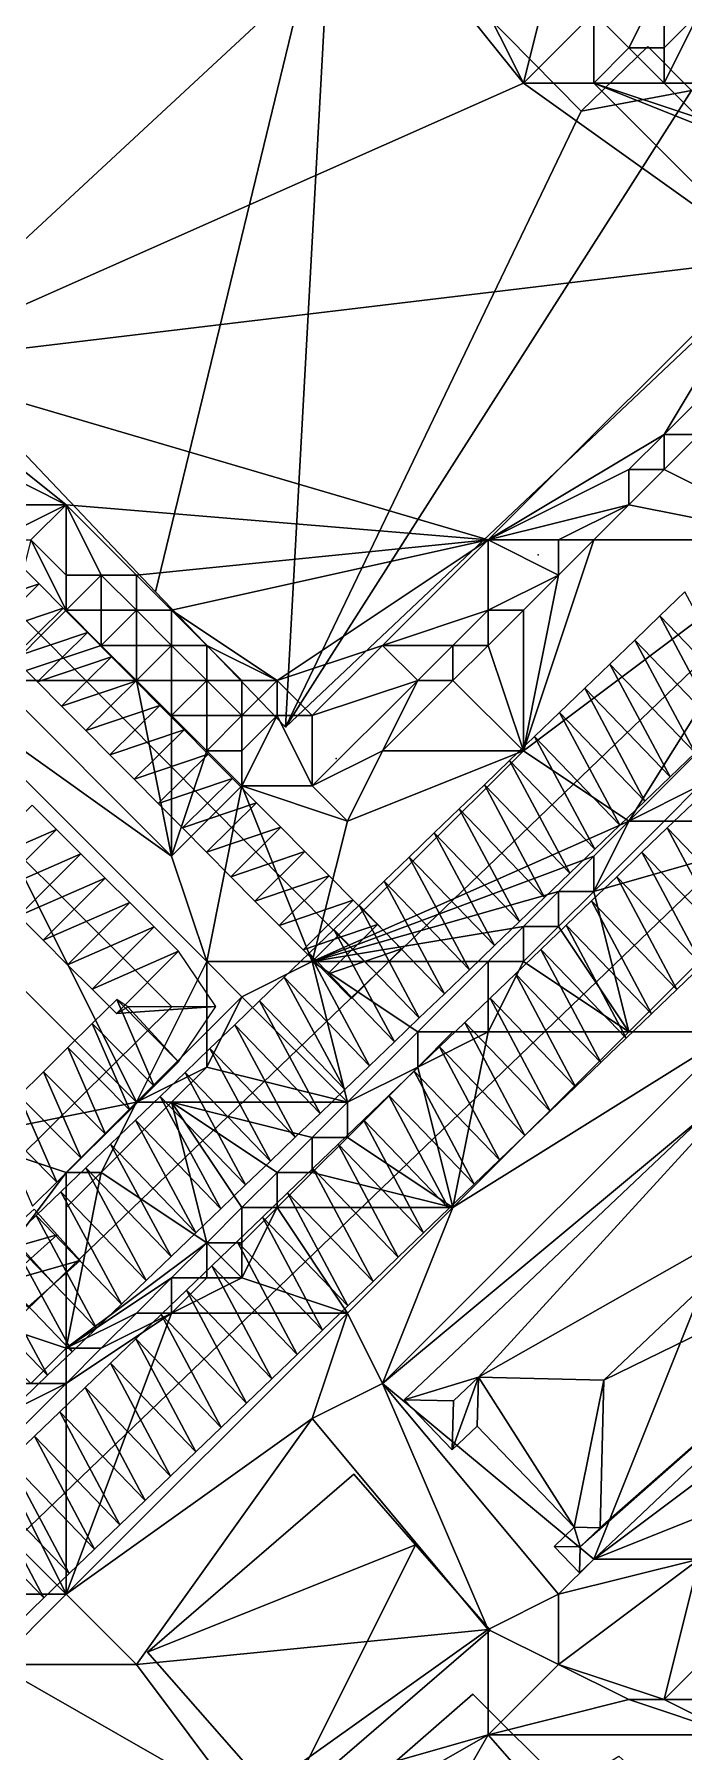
# Model space of a CAD drawing. Header units: metres. Extents: x -1103 to 901, y -902 to 905.
# Drawn here: x -797.8 to -760.9, y -353 to -255.2 of the extents above; entities that cross this region are included whole.
import ezdxf

# ---------------------------------------------------------------- set-up
doc = ezdxf.new("R2010")
doc.units = ezdxf.units.M
for name, color, linetype in [('OSM_BUILDING_FOOTPRINTS', 7, 'CONTINUOUS'), ('OSM_BUILDING_ROOFS', 1, 'CONTINUOUS'), ('OSM_BUILDING_WALLS', 8, 'CONTINUOUS'), ('OSM_ROAD_AXES', 2, 'CONTINUOUS'), ('OSM_ROAD_SURFACE', 9, 'CONTINUOUS'), ('OSM_TERRAIN', 3, 'CONTINUOUS'), ('OSM_TREES', 3, 'CONTINUOUS')]:
    doc.layers.add(name, color=color, linetype=linetype)

msp = doc.modelspace()

# ---------------------------------------------------------------- linework, layer by layer
at = {"layer": 'OSM_BUILDING_FOOTPRINTS'}
for points in [[(-759.763, -257.802, 14.427), (-752.511, -265.355, 14.427), (-783.516, -294.662, 14.427), (-790.923, -286.954, 14.427), (-822.592, -253.556, 14.427), (-792.814, -225.543, 14.427), (-777.018, -241.6, 14.427), (-780.809, -245.283, 14.427), (-766.704, -259.604, 14.427), (-762.913, -255.922, 14.427), (-760.437, -258.432, 14.427), (-759.763, -257.802, 14.427)], [(-754.091, -311.438, 14.247), (-744.386, -321.545, 14.247), (-766.803, -342.779, 14.247), (-768.251, -341.275, 14.247), (-767.101, -340.191, 14.247), (-772.617, -334.441, 14.247), (-774.043, -335.79, 14.247), (-776.784, -332.937, 14.247), (-754.091, -311.438, 14.247)], [(-791.364, -347.291, 13.543), (-783.604, -356.161, 13.543), (-771.887, -346.042, 13.543), (-776.132, -341.198, 13.543), (-779.647, -337.172, 13.543), (-791.364, -347.291, 13.543)], [(-767.532, -355.021, 13.788), (-764.57, -353.208, 13.788), (-761.254, -356.194, 13.788), (-775.413, -370.637, 13.788), (-785.384, -360.617, 13.788), (-772.871, -349.68, 13.788), (-767.532, -355.021, 13.788)]]:
    msp.add_polyline3d(points, close=True, dxfattribs=at)
at = {"layer": 'OSM_BUILDING_ROOFS'}
for points in [[(-777.604, -219.173, 27.254), (-784.789, -225.963, 27.254), (-751.605, -260.61, 27.254)], [(-753.33, -244.509, 27.254), (-777.604, -219.173, 27.254), (-751.605, -260.61, 27.254)], [(-780.809, -245.283, 26.027), (-822.592, -253.556, 26.027), (-790.923, -286.954, 26.027)], [(-780.809, -245.283, 26.027), (-790.923, -286.954, 26.027), (-783.516, -294.662, 26.027)], [(-783.516, -294.662, 26.027), (-766.704, -259.604, 26.027), (-780.809, -245.283, 26.027)], [(-760.437, -258.432, 26.027), (-762.913, -255.922, 26.027), (-766.704, -259.604, 26.027)], [(-783.516, -294.662, 26.027), (-752.511, -265.355, 26.027), (-760.437, -258.432, 26.027)], [(-783.516, -294.662, 26.027), (-760.437, -258.432, 26.027), (-766.704, -259.604, 26.027)], [(-772.549, -331.651, 42.977), (-754.091, -311.438, 41.847), (-776.784, -332.937, 41.847)], [(-772.549, -331.651, 42.977), (-754.325, -321.31, 45.847), (-754.091, -311.438, 41.847)], [(-772.549, -331.651, 42.977), (-765.422, -331.822, 45.846), (-754.325, -321.31, 45.847)], [(-744.386, -321.545, 41.847), (-754.325, -321.31, 45.847), (-765.422, -331.822, 45.846)], [(-744.386, -321.545, 41.847), (-766.769, -341.311, 42.442), (-766.803, -342.779, 41.847)], [(-744.386, -321.545, 41.847), (-765.623, -340.228, 42.441), (-766.769, -341.311, 42.442)], [(-744.386, -321.545, 41.847), (-765.422, -331.822, 45.846), (-765.623, -340.228, 42.441)], [(-772.549, -331.651, 42.977), (-776.784, -332.937, 41.847), (-773.977, -333.003, 42.976)], [(-774.043, -335.79, 41.847), (-772.617, -334.441, 41.847), (-772.549, -331.651, 42.977)], [(-774.043, -335.79, 41.847), (-772.549, -331.651, 42.977), (-773.977, -333.003, 42.976)], [(-767.101, -340.191, 41.847), (-772.549, -331.651, 42.977), (-772.617, -334.441, 41.847)], [(-767.101, -340.191, 41.847), (-765.422, -331.822, 45.846), (-772.549, -331.651, 42.977)], [(-767.101, -340.191, 41.847), (-765.623, -340.228, 42.441), (-765.422, -331.822, 45.846)], [(-776.784, -332.937, 41.847), (-774.043, -335.79, 41.847), (-773.977, -333.003, 42.976)], [(-776.132, -341.198, 41.143), (-779.647, -337.172, 41.143), (-791.364, -347.291, 41.143)], [(-767.101, -340.191, 41.847), (-768.251, -341.275, 41.847), (-766.769, -341.311, 42.442)], [(-767.101, -340.191, 41.847), (-766.769, -341.311, 42.442), (-765.623, -340.228, 42.441)], [(-776.132, -341.198, 41.143), (-791.364, -347.291, 41.143), (-783.604, -356.161, 41.143)], [(-776.132, -341.198, 41.143), (-783.604, -356.161, 41.143), (-771.887, -346.042, 41.143)], [(-768.251, -341.275, 41.847), (-766.803, -342.779, 41.847), (-766.769, -341.311, 42.442)], [(-767.532, -355.021, 41.388), (-772.871, -349.68, 41.388), (-785.384, -360.617, 41.388)]]:
    msp.add_3dface(points, dxfattribs=at)
at = {"layer": 'OSM_BUILDING_WALLS'}
for points in [[(-784.789, -225.963, 12.454), (-751.605, -260.61, 12.454), (-751.605, -260.61, 27.254)], [(-784.789, -225.963, 12.454), (-751.605, -260.61, 27.254), (-784.789, -225.963, 27.254)], [(-766.704, -259.604, 14.427), (-780.809, -245.283, 14.427), (-780.809, -245.283, 26.027)], [(-766.704, -259.604, 14.427), (-780.809, -245.283, 26.027), (-766.704, -259.604, 26.027)], [(-822.592, -253.556, 14.427), (-790.923, -286.954, 14.427), (-790.923, -286.954, 26.027)], [(-822.592, -253.556, 14.427), (-790.923, -286.954, 26.027), (-822.592, -253.556, 26.027)], [(-762.913, -255.922, 14.427), (-766.704, -259.604, 14.427), (-766.704, -259.604, 26.027)], [(-762.913, -255.922, 14.427), (-766.704, -259.604, 26.027), (-762.913, -255.922, 26.027)], [(-760.437, -258.432, 14.427), (-762.913, -255.922, 14.427), (-762.913, -255.922, 26.027)], [(-760.437, -258.432, 14.427), (-762.913, -255.922, 26.027), (-760.437, -258.432, 26.027)], [(-783.516, -294.662, 14.427), (-752.511, -265.355, 14.427), (-752.511, -265.355, 26.027)], [(-783.516, -294.662, 14.427), (-752.511, -265.355, 26.027), (-783.516, -294.662, 26.027)], [(-790.923, -286.954, 14.427), (-783.516, -294.662, 14.427), (-783.516, -294.662, 26.027)], [(-790.923, -286.954, 14.427), (-783.516, -294.662, 26.027), (-790.923, -286.954, 26.027)], [(-754.091, -311.438, 14.247), (-776.784, -332.937, 14.247), (-776.784, -332.937, 41.847)], [(-754.091, -311.438, 14.247), (-776.784, -332.937, 41.847), (-754.091, -311.438, 41.847)], [(-766.803, -342.779, 14.247), (-744.386, -321.545, 14.247), (-744.386, -321.545, 41.847)], [(-766.803, -342.779, 14.247), (-744.386, -321.545, 41.847), (-766.803, -342.779, 41.847)], [(-776.784, -332.937, 14.247), (-774.043, -335.79, 14.247), (-774.043, -335.79, 41.847)], [(-776.784, -332.937, 14.247), (-774.043, -335.79, 41.847), (-776.784, -332.937, 41.847)], [(-774.043, -335.79, 14.247), (-772.617, -334.441, 14.247), (-772.617, -334.441, 41.847)], [(-774.043, -335.79, 14.247), (-772.617, -334.441, 41.847), (-774.043, -335.79, 41.847)], [(-772.617, -334.441, 14.247), (-767.101, -340.191, 14.247), (-767.101, -340.191, 41.847)], [(-772.617, -334.441, 14.247), (-767.101, -340.191, 41.847), (-772.617, -334.441, 41.847)], [(-779.647, -337.172, 13.543), (-791.364, -347.291, 13.543), (-791.364, -347.291, 41.143)], [(-779.647, -337.172, 13.543), (-791.364, -347.291, 41.143), (-779.647, -337.172, 41.143)], [(-776.132, -341.198, 13.543), (-779.647, -337.172, 13.543), (-779.647, -337.172, 41.143)], [(-776.132, -341.198, 13.543), (-779.647, -337.172, 41.143), (-776.132, -341.198, 41.143)], [(-767.101, -340.191, 14.247), (-768.251, -341.275, 14.247), (-768.251, -341.275, 41.847)], [(-767.101, -340.191, 14.247), (-768.251, -341.275, 41.847), (-767.101, -340.191, 41.847)], [(-771.887, -346.042, 13.543), (-776.132, -341.198, 13.543), (-776.132, -341.198, 41.143)], [(-771.887, -346.042, 13.543), (-776.132, -341.198, 41.143), (-771.887, -346.042, 41.143)], [(-768.251, -341.275, 14.247), (-766.803, -342.779, 14.247), (-766.803, -342.779, 41.847)], [(-768.251, -341.275, 14.247), (-766.803, -342.779, 41.847), (-768.251, -341.275, 41.847)], [(-783.604, -356.161, 13.543), (-771.887, -346.042, 13.543), (-771.887, -346.042, 41.143)], [(-783.604, -356.161, 13.543), (-771.887, -346.042, 41.143), (-783.604, -356.161, 41.143)], [(-791.364, -347.291, 13.543), (-783.604, -356.161, 13.543), (-783.604, -356.161, 41.143)], [(-791.364, -347.291, 13.543), (-783.604, -356.161, 41.143), (-791.364, -347.291, 41.143)], [(-772.871, -349.68, 13.788), (-785.384, -360.617, 13.788), (-785.384, -360.617, 41.388)], [(-772.871, -349.68, 13.788), (-785.384, -360.617, 41.388), (-772.871, -349.68, 41.388)], [(-767.532, -355.021, 13.788), (-772.871, -349.68, 13.788), (-772.871, -349.68, 41.388)], [(-767.532, -355.021, 13.788), (-772.871, -349.68, 41.388), (-767.532, -355.021, 41.388)]]:
    msp.add_3dface(points, dxfattribs=at)
at = {"layer": 'OSM_ROAD_AXES'}
for points in [[(-778.343, -308.684, 14.936), (-829.191, -257.416, 19.801), (-859.578, -225.865, 19.855), (-873.506, -211.4, 17.056), (-897.758, -186.208, 15.969)], [(-851.329, -378.899, 16.744), (-821.805, -350.499, 14.339), (-796.692, -326.335, 13.938), (-778.343, -308.684, 14.936), (-711.326, -244.198, 11.919), (-695.409, -235.672, 11.147)], [(-695.409, -235.672, 11.147), (-704.693, -250.303, 11.393), (-806.883, -348.608, 14.516), (-844.852, -385.755, 16.494)], [(-860.096, -290.87, 14.066), (-834.419, -266.185, 18.009), (-789.983, -310.565, 14.192), (-816.29, -336.576, 13.319), (-860.096, -290.87, 14.066)], [(-845.041, -272.445, 17.13), (-796.692, -326.335, 13.938)]]:
    msp.add_polyline3d(points, dxfattribs=at)
at = {"layer": 'OSM_ROAD_SURFACE'}
for points in [[(-797.537, -286.491, 15.307), (-798.911, -285.106, 15.46), (-801.751, -287.922, 15.298)], [(-797.537, -286.491, 15.307), (-801.751, -287.922, 15.298), (-800.377, -289.308, 15.12)], [(-796.163, -287.877, 15.066), (-797.537, -286.491, 15.307), (-800.377, -289.308, 15.12)], [(-757.38, -293.37, 14.974), (-760.807, -286.954, 14.824), (-762.233, -288.326, 14.854)], [(-796.163, -287.877, 15.066), (-800.377, -289.308, 15.12), (-799.003, -290.694, 14.978)], [(-794.788, -289.263, 14.944), (-796.163, -287.877, 15.066), (-799.003, -290.694, 14.978)], [(-794.788, -289.263, 14.944), (-799.003, -290.694, 14.978), (-797.629, -292.079, 14.865)], [(-793.414, -290.648, 14.845), (-794.788, -289.263, 14.944), (-797.629, -292.079, 14.865)], [(-758.806, -294.742, 15.001), (-762.233, -288.326, 14.854), (-763.659, -289.698, 14.883)], [(-758.806, -294.742, 15.001), (-757.38, -293.37, 14.974), (-762.233, -288.326, 14.854)], [(-760.231, -296.114, 15.022), (-763.659, -289.698, 14.883), (-765.085, -291.07, 14.912)], [(-760.231, -296.114, 15.022), (-758.806, -294.742, 15.001), (-763.659, -289.698, 14.883)], [(-793.414, -290.648, 14.845), (-797.629, -292.079, 14.865), (-796.254, -293.465, 14.809)], [(-792.04, -292.034, 14.756), (-793.414, -290.648, 14.845), (-796.254, -293.465, 14.809)], [(-761.657, -297.486, 15.025), (-765.085, -291.07, 14.912), (-766.511, -292.442, 14.941)], [(-761.657, -297.486, 15.025), (-760.231, -296.114, 15.022), (-765.085, -291.07, 14.912)], [(-792.04, -292.034, 14.756), (-796.254, -293.465, 14.809), (-794.88, -294.851, 14.753)], [(-790.666, -293.42, 14.691), (-792.04, -292.034, 14.756), (-794.88, -294.851, 14.753)], [(-763.083, -298.858, 15.028), (-766.511, -292.442, 14.941), (-767.937, -293.814, 14.971)], [(-763.083, -298.858, 15.028), (-761.657, -297.486, 15.025), (-766.511, -292.442, 14.941)], [(-790.666, -293.42, 14.691), (-794.88, -294.851, 14.753), (-793.506, -296.236, 14.698)], [(-789.291, -294.805, 14.637), (-790.666, -293.42, 14.691), (-793.506, -296.236, 14.698)], [(-764.509, -300.23, 15.037), (-767.937, -293.814, 14.971), (-769.363, -295.186, 15)], [(-764.509, -300.23, 15.037), (-763.083, -298.858, 15.028), (-767.937, -293.814, 14.971)], [(-789.291, -294.805, 14.637), (-793.506, -296.236, 14.698), (-792.132, -297.622, 14.642)], [(-787.917, -296.191, 14.597), (-789.291, -294.805, 14.637), (-792.132, -297.622, 14.642)], [(-765.935, -301.602, 15.038), (-769.363, -295.186, 15), (-770.789, -296.558, 15.001)], [(-765.935, -301.602, 15.038), (-764.509, -300.23, 15.037), (-769.363, -295.186, 15)], [(-787.917, -296.191, 14.597), (-792.132, -297.622, 14.642), (-790.757, -299.008, 14.586)], [(-786.543, -297.576, 14.581), (-787.917, -296.191, 14.597), (-790.757, -299.008, 14.586)], [(-767.361, -302.974, 15.039), (-770.789, -296.558, 15.001), (-772.215, -297.93, 14.99)], [(-767.361, -302.974, 15.039), (-765.935, -301.602, 15.038), (-770.789, -296.558, 15.001)], [(-786.543, -297.576, 14.581), (-790.757, -299.008, 14.586), (-789.383, -300.393, 14.533)], [(-785.169, -298.962, 14.609), (-786.543, -297.576, 14.581), (-789.383, -300.393, 14.533)], [(-768.787, -304.346, 15.04), (-772.215, -297.93, 14.99), (-773.64, -299.302, 14.978)], [(-768.787, -304.346, 15.04), (-767.361, -302.974, 15.039), (-772.215, -297.93, 14.99)], [(-785.169, -298.962, 14.609), (-789.383, -300.393, 14.533), (-788.009, -301.779, 14.486)], [(-783.794, -300.348, 14.655), (-785.169, -298.962, 14.609), (-788.009, -301.779, 14.486)], [(-760.374, -299.01, 15.572), (-761.813, -300.394, 15.605), (-756.96, -305.439, 15.57)], [(-801.47, -302.626, 14.131), (-796.548, -300.475, 14.448), (-797.936, -299.088, 14.477)], [(-770.213, -305.718, 15.041), (-773.64, -299.302, 14.978), (-775.066, -300.674, 14.967)], [(-770.213, -305.718, 15.041), (-768.787, -304.346, 15.04), (-773.64, -299.302, 14.978)], [(-801.47, -302.626, 14.131), (-800.081, -304.012, 14.173), (-796.548, -300.475, 14.448)], [(-800.081, -304.012, 14.173), (-795.159, -301.861, 14.419), (-796.548, -300.475, 14.448)], [(-783.794, -300.348, 14.655), (-788.009, -301.779, 14.486), (-786.634, -303.164, 14.471)], [(-782.42, -301.733, 14.701), (-783.794, -300.348, 14.655), (-786.634, -303.164, 14.471)], [(-771.639, -307.09, 15.041), (-775.066, -300.674, 14.967), (-776.492, -302.046, 14.955)], [(-771.639, -307.09, 15.041), (-770.213, -305.718, 15.041), (-775.066, -300.674, 14.967)], [(-761.813, -300.394, 15.605), (-763.252, -301.779, 15.62), (-758.399, -306.824, 15.598)], [(-761.813, -300.394, 15.605), (-758.399, -306.824, 15.598), (-756.96, -305.439, 15.57)], [(-800.081, -304.012, 14.173), (-798.692, -305.399, 14.215), (-795.159, -301.861, 14.419)], [(-798.692, -305.399, 14.215), (-793.771, -303.248, 14.39), (-795.159, -301.861, 14.419)], [(-782.42, -301.733, 14.701), (-786.634, -303.164, 14.471), (-785.26, -304.55, 14.613)], [(-781.046, -303.119, 14.747), (-782.42, -301.733, 14.701), (-785.26, -304.55, 14.613)], [(-763.252, -301.779, 15.62), (-764.692, -303.164, 15.634), (-759.839, -308.208, 15.626)], [(-763.252, -301.779, 15.62), (-759.839, -308.208, 15.626), (-758.399, -306.824, 15.598)], [(-773.065, -308.462, 15.038), (-776.492, -302.046, 14.955), (-777.918, -303.418, 14.943)], [(-773.065, -308.462, 15.038), (-771.639, -307.09, 15.041), (-776.492, -302.046, 14.955)], [(-798.692, -305.399, 14.215), (-797.304, -306.786, 14.256), (-793.771, -303.248, 14.39)], [(-797.304, -306.786, 14.256), (-792.382, -304.635, 14.361), (-793.771, -303.248, 14.39)], [(-781.046, -303.119, 14.747), (-785.26, -304.55, 14.613), (-783.886, -305.936, 14.754)], [(-779.672, -304.505, 14.895), (-781.046, -303.119, 14.747), (-783.886, -305.936, 14.754)], [(-774.49, -309.834, 15.029), (-777.918, -303.418, 14.943), (-779.344, -304.79, 14.932)], [(-774.49, -309.834, 15.029), (-773.065, -308.462, 15.038), (-777.918, -303.418, 14.943)], [(-764.692, -303.164, 15.634), (-766.131, -304.548, 15.655), (-761.278, -309.593, 15.654)], [(-764.692, -303.164, 15.634), (-761.278, -309.593, 15.654), (-759.839, -308.208, 15.626)], [(-797.304, -306.786, 14.256), (-795.915, -308.173, 14.298), (-792.382, -304.635, 14.361)], [(-795.915, -308.173, 14.298), (-790.993, -306.022, 14.332), (-792.382, -304.635, 14.361)], [(-779.672, -304.505, 14.895), (-783.886, -305.936, 14.754), (-782.512, -307.321, 14.896)], [(-778.297, -305.89, 14.967), (-779.672, -304.505, 14.895), (-782.512, -307.321, 14.896)], [(-775.917, -311.207, 15.02), (-779.344, -304.79, 14.932), (-780.77, -306.162, 14.92)], [(-775.917, -311.207, 15.02), (-774.49, -309.834, 15.029), (-779.344, -304.79, 14.932)], [(-766.131, -304.548, 15.655), (-767.57, -305.933, 15.659), (-762.717, -310.977, 15.682)], [(-766.131, -304.548, 15.655), (-762.717, -310.977, 15.682), (-761.278, -309.593, 15.654)], [(-778.297, -305.89, 14.967), (-782.512, -307.321, 14.896), (-781.137, -308.707, 14.957)], [(-776.923, -307.276, 14.991), (-778.297, -305.89, 14.967), (-781.137, -308.707, 14.957)], [(-795.915, -308.173, 14.298), (-794.527, -309.56, 14.269), (-790.993, -306.022, 14.332)], [(-794.527, -309.56, 14.269), (-789.605, -307.409, 14.303), (-790.993, -306.022, 14.332)], [(-777.328, -312.564, 14.997), (-780.77, -306.162, 14.92), (-782.181, -307.52, 14.929)], [(-777.328, -312.564, 14.997), (-775.917, -311.207, 15.02), (-780.77, -306.162, 14.92)], [(-767.57, -305.933, 15.659), (-769.009, -307.317, 15.661), (-764.156, -312.362, 15.699)], [(-767.57, -305.933, 15.659), (-764.156, -312.362, 15.699), (-762.717, -310.977, 15.682)], [(-794.527, -309.56, 14.269), (-793.138, -310.947, 14.24), (-789.605, -307.409, 14.303)], [(-793.138, -310.947, 14.24), (-787.483, -310.561, 14.388), (-789.605, -307.409, 14.303)], [(-778.74, -313.922, 14.966), (-782.181, -307.52, 14.929), (-783.592, -308.877, 14.88)], [(-778.74, -313.922, 14.966), (-777.328, -312.564, 14.997), (-782.181, -307.52, 14.929)], [(-776.923, -307.276, 14.991), (-781.137, -308.707, 14.957), (-779.763, -310.093, 14.972)], [(-769.009, -307.317, 15.661), (-770.449, -308.702, 15.634), (-765.596, -313.747, 15.683)], [(-769.009, -307.317, 15.661), (-765.596, -313.747, 15.683), (-764.156, -312.362, 15.699)], [(-770.449, -308.702, 15.634), (-771.888, -310.086, 15.409), (-767.035, -315.131, 15.667)], [(-770.449, -308.702, 15.634), (-767.035, -315.131, 15.667), (-765.596, -313.747, 15.683)], [(-780.151, -315.28, 14.935), (-783.592, -308.877, 14.88), (-785.004, -310.235, 14.815)], [(-780.151, -315.28, 14.935), (-778.74, -313.922, 14.966), (-783.592, -308.877, 14.88)], [(-793.125, -310.156, 14.255), (-794.51, -311.525, 14.204), (-790.994, -315.08, 14.183)], [(-793.138, -310.947, 14.24), (-792.483, -310.568, 14.246), (-787.483, -310.561, 14.388)], [(-792.483, -310.568, 14.246), (-793.125, -310.156, 14.255), (-789.609, -313.711, 14.219)], [(-793.125, -310.156, 14.255), (-790.994, -315.08, 14.183), (-789.609, -313.711, 14.219)], [(-792.483, -310.568, 14.246), (-789.609, -313.711, 14.219), (-787.483, -310.561, 14.388)], [(-781.563, -316.638, 14.877), (-785.004, -310.235, 14.815), (-786.415, -311.593, 14.753)], [(-781.563, -316.638, 14.877), (-780.151, -315.28, 14.935), (-785.004, -310.235, 14.815)], [(-771.888, -310.086, 15.409), (-773.327, -311.471, 15.376), (-768.474, -316.516, 15.651)], [(-771.888, -310.086, 15.409), (-768.474, -316.516, 15.651), (-767.035, -315.131, 15.667)], [(-794.51, -311.525, 14.204), (-795.894, -312.894, 14.009), (-792.379, -316.449, 14.129)], [(-794.51, -311.525, 14.204), (-792.379, -316.449, 14.129), (-790.994, -315.08, 14.183)], [(-782.974, -317.995, 14.82), (-786.415, -311.593, 14.753), (-787.827, -312.951, 14.531)], [(-782.974, -317.995, 14.82), (-781.563, -316.638, 14.877), (-786.415, -311.593, 14.753)], [(-773.327, -311.471, 15.376), (-774.767, -312.856, 15.654), (-769.914, -317.9, 15.636)], [(-773.327, -311.471, 15.376), (-769.914, -317.9, 15.636), (-768.474, -316.516, 15.651)], [(-795.894, -312.894, 14.009), (-797.279, -314.263, 13.917), (-793.763, -317.818, 14.05)], [(-795.894, -312.894, 14.009), (-793.763, -317.818, 14.05), (-792.379, -316.449, 14.129)], [(-784.385, -319.353, 14.751), (-787.827, -312.951, 14.531), (-789.238, -314.308, 14.442)], [(-784.385, -319.353, 14.751), (-782.974, -317.995, 14.82), (-787.827, -312.951, 14.531)], [(-774.767, -312.856, 15.654), (-776.206, -314.24, 15.641), (-771.353, -319.285, 15.625)], [(-774.767, -312.856, 15.654), (-771.353, -319.285, 15.625), (-769.914, -317.9, 15.636)], [(-797.279, -314.263, 13.917), (-798.663, -315.632, 13.825), (-795.148, -319.187, 13.971)], [(-797.279, -314.263, 13.917), (-795.148, -319.187, 13.971), (-793.763, -317.818, 14.05)], [(-785.797, -320.711, 14.668), (-789.238, -314.308, 14.442), (-790.65, -315.666, 14.384)], [(-785.797, -320.711, 14.668), (-784.385, -319.353, 14.751), (-789.238, -314.308, 14.442)], [(-776.206, -314.24, 15.641), (-777.645, -315.625, 15.601), (-772.792, -320.669, 15.614)], [(-776.206, -314.24, 15.641), (-772.792, -320.669, 15.614), (-771.353, -319.285, 15.625)], [(-798.663, -315.632, 13.825), (-800.048, -317.001, 13.733), (-796.532, -320.556, 13.918)], [(-798.663, -315.632, 13.825), (-796.532, -320.556, 13.918), (-795.148, -319.187, 13.971)], [(-787.208, -322.069, 14.579), (-790.65, -315.666, 14.384), (-792.061, -317.024, 14.286)], [(-787.208, -322.069, 14.579), (-785.797, -320.711, 14.668), (-790.65, -315.666, 14.384)], [(-777.645, -315.625, 15.601), (-779.084, -317.009, 15.551), (-774.232, -322.054, 15.598)], [(-777.645, -315.625, 15.601), (-774.232, -322.054, 15.598), (-772.792, -320.669, 15.614)], [(-800.048, -317.001, 13.733), (-797.917, -321.925, 13.916), (-796.532, -320.556, 13.918)], [(-788.62, -323.426, 14.484), (-792.061, -317.024, 14.286), (-793.473, -318.381, 14.186)], [(-788.62, -323.426, 14.484), (-787.208, -322.069, 14.579), (-792.061, -317.024, 14.286)], [(-779.084, -317.009, 15.551), (-780.524, -318.394, 15.492), (-775.671, -323.439, 15.534)], [(-779.084, -317.009, 15.551), (-775.671, -323.439, 15.534), (-774.232, -322.054, 15.598)], [(-790.031, -324.784, 14.396), (-793.473, -318.381, 14.186), (-794.884, -319.739, 14.1)], [(-790.031, -324.784, 14.396), (-788.62, -323.426, 14.484), (-793.473, -318.381, 14.186)], [(-780.524, -318.394, 15.492), (-781.963, -319.778, 15.418), (-777.11, -324.823, 15.469)], [(-780.524, -318.394, 15.492), (-777.11, -324.823, 15.469), (-775.671, -323.439, 15.534)], [(-791.443, -326.142, 14.307), (-794.884, -319.739, 14.1), (-796.295, -321.097, 13.929)], [(-791.443, -326.142, 14.307), (-790.031, -324.784, 14.396), (-794.884, -319.739, 14.1)], [(-781.963, -319.778, 15.418), (-783.402, -321.163, 15.343), (-778.549, -326.208, 15.405)], [(-781.963, -319.778, 15.418), (-778.549, -326.208, 15.405), (-777.11, -324.823, 15.469)], [(-792.854, -327.499, 14.219), (-796.295, -321.097, 13.929), (-797.707, -322.455, 13.939)], [(-792.854, -327.499, 14.219), (-791.443, -326.142, 14.307), (-796.295, -321.097, 13.929)], [(-783.402, -321.163, 15.343), (-784.842, -322.548, 15.238), (-779.989, -327.592, 15.341)], [(-783.402, -321.163, 15.343), (-779.989, -327.592, 15.341), (-778.549, -326.208, 15.405)], [(-800.794, -324.757, 13.91), (-796.51, -323.543, 13.956), (-797.817, -322.086, 13.926)], [(-794.265, -328.857, 14.131), (-797.707, -322.455, 13.939), (-799.119, -323.812, 13.939)], [(-794.265, -328.857, 14.131), (-792.854, -327.499, 14.219), (-797.707, -322.455, 13.939)], [(-784.842, -322.548, 15.238), (-786.281, -323.932, 15.104), (-781.428, -328.977, 15.278)], [(-784.842, -322.548, 15.238), (-781.428, -328.977, 15.278), (-779.989, -327.592, 15.341)], [(-800.794, -324.757, 13.91), (-799.487, -326.214, 13.974), (-796.51, -323.543, 13.956)], [(-795.66, -330.199, 14.196), (-799.119, -323.812, 13.939), (-800.514, -325.155, 13.935)], [(-799.487, -326.214, 13.974), (-795.203, -324.999, 14.157), (-796.51, -323.543, 13.956)], [(-795.66, -330.199, 14.196), (-794.265, -328.857, 14.131), (-799.119, -323.812, 13.939)], [(-786.281, -323.932, 15.104), (-787.72, -325.317, 14.924), (-782.867, -330.361, 15.221)], [(-786.281, -323.932, 15.104), (-782.867, -330.361, 15.221), (-781.428, -328.977, 15.278)], [(-797.056, -331.542, 14.146), (-800.514, -325.155, 13.935), (-801.909, -326.498, 13.931)], [(-797.056, -331.542, 14.146), (-795.66, -330.199, 14.196), (-800.514, -325.155, 13.935)], [(-799.487, -326.214, 13.974), (-798.181, -327.67, 13.996), (-795.203, -324.999, 14.157)], [(-787.72, -325.317, 14.924), (-789.159, -326.701, 14.918), (-784.307, -331.746, 15.165)], [(-787.72, -325.317, 14.924), (-784.307, -331.746, 15.165), (-782.867, -330.361, 15.221)], [(-798.451, -332.884, 14.216), (-797.056, -331.542, 14.146), (-801.909, -326.498, 13.931)], [(-789.159, -326.701, 14.918), (-790.599, -328.086, 14.848), (-785.746, -333.131, 15.108)], [(-789.159, -326.701, 14.918), (-785.746, -333.131, 15.108), (-784.307, -331.746, 15.165)], [(-790.599, -328.086, 14.848), (-792.038, -329.47, 14.887), (-787.185, -334.515, 15.051)], [(-790.599, -328.086, 14.848), (-787.185, -334.515, 15.051), (-785.746, -333.131, 15.108)], [(-792.038, -329.47, 14.887), (-793.477, -330.855, 14.789), (-788.624, -335.9, 14.995)], [(-792.038, -329.47, 14.887), (-788.624, -335.9, 14.995), (-787.185, -334.515, 15.051)], [(-793.477, -330.855, 14.789), (-794.917, -332.24, 14.691), (-790.064, -337.284, 14.938)], [(-793.477, -330.855, 14.789), (-790.064, -337.284, 14.938), (-788.624, -335.9, 14.995)], [(-794.917, -332.24, 14.691), (-796.356, -333.624, 14.612), (-791.503, -338.669, 14.882)], [(-794.917, -332.24, 14.691), (-791.503, -338.669, 14.882), (-790.064, -337.284, 14.938)], [(-796.356, -333.624, 14.612), (-797.795, -335.009, 14.593), (-792.942, -340.053, 14.825)], [(-796.356, -333.624, 14.612), (-792.942, -340.053, 14.825), (-791.503, -338.669, 14.882)], [(-797.795, -335.009, 14.593), (-799.235, -336.393, 14.573), (-794.382, -341.438, 14.768)], [(-797.795, -335.009, 14.593), (-794.382, -341.438, 14.768), (-792.942, -340.053, 14.825)], [(-799.235, -336.393, 14.573), (-800.674, -337.778, 14.562), (-795.821, -342.823, 14.7)], [(-799.235, -336.393, 14.573), (-795.821, -342.823, 14.7), (-794.382, -341.438, 14.768)], [(-800.674, -337.778, 14.562), (-802.113, -339.162, 14.554), (-797.26, -344.207, 14.677)], [(-800.674, -337.778, 14.562), (-797.26, -344.207, 14.677), (-795.821, -342.823, 14.7)], [(-802.113, -339.162, 14.554), (-798.699, -345.592, 14.662), (-797.26, -344.207, 14.677)]]:
    msp.add_3dface(points, dxfattribs=at)
at = {"layer": 'OSM_TERRAIN'}
for points in [[(-778, -248, 17.038), (-814, -246, 17.01), (-806, -274, 16.958)], [(-806, -274, 16.958), (-770, -258, 17.01), (-778, -248, 17.038)], [(-770, -258, 17.01), (-774, -250, 17.203), (-778, -248, 17.038)], [(-770, -258, 17.01), (-768, -250, 16.3), (-774, -250, 17.203)], [(-770, -258, 17.01), (-766, -254, 15.878), (-768, -250, 16.3)], [(-766, -254, 15.878), (-764, -256, 16.704), (-762, -252, 14.839)], [(-764, -256, 16.704), (-762, -256, 16.697), (-762, -252, 14.839)], [(-762, -256, 16.697), (-760, -254, 15.012), (-762, -252, 14.839)], [(-770, -258, 17.01), (-766, -258, 16.765), (-766, -254, 15.878)], [(-766, -258, 16.765), (-764, -256, 16.704), (-766, -254, 15.878)], [(-762, -258, 17.01), (-760, -258, 16.999), (-760, -254, 15.012)], [(-762, -258, 17.01), (-760, -254, 15.012), (-762, -256, 16.697)], [(-766, -258, 16.765), (-762, -258, 17.01), (-764, -256, 16.704)], [(-762, -258, 17.01), (-762, -256, 16.697), (-764, -256, 16.704)], [(-756, -268, 17.01), (-770, -258, 17.01), (-806, -274, 16.958)], [(-756, -268, 17.01), (-766, -258, 16.765), (-770, -258, 17.01)], [(-756, -268, 17.01), (-756, -262, 17.01), (-766, -258, 16.765)], [(-756, -262, 17.01), (-760, -260, 17.01), (-766, -258, 16.765)], [(-766, -258, 16.765), (-760, -260, 17.01), (-762, -258, 17.01)], [(-760, -260, 17.01), (-760, -258, 16.999), (-762, -258, 17.01)], [(-772, -284, 16.909), (-756, -268, 17.01), (-806, -274, 16.958)], [(-762, -278, 15.415), (-756, -268, 17.01), (-772, -284, 16.909)], [(-762, -278, 15.415), (-760, -276, 15.382), (-756, -268, 17.01)], [(-800, -280, 16.503), (-796, -282, 16.917), (-806, -274, 16.958)], [(-796, -282, 16.917), (-772, -284, 16.909), (-806, -274, 16.958)], [(-762, -278, 15.415), (-760, -278, 14.55), (-760, -276, 15.382)], [(-764, -280, 15.407), (-762, -278, 15.415), (-772, -284, 16.909)], [(-764, -280, 15.407), (-762, -280, 14.643), (-762, -278, 15.415)], [(-754, -284, 14.751), (-760, -278, 14.55), (-762, -280, 14.643)], [(-762, -280, 14.643), (-760, -278, 14.55), (-762, -278, 15.415)], [(-800, -282, 15.763), (-796, -282, 16.917), (-800, -280, 16.503)], [(-764, -282, 14.667), (-764, -280, 15.407), (-772, -284, 16.909)], [(-754, -284, 14.751), (-762, -280, 14.643), (-764, -282, 14.667)], [(-764, -282, 14.667), (-762, -280, 14.643), (-764, -280, 15.407)], [(-800, -284, 15.409), (-798, -284, 15.548), (-796, -282, 16.917)], [(-800, -284, 15.409), (-796, -282, 16.917), (-800, -282, 15.763)], [(-798, -284, 15.548), (-796, -286, 15.359), (-796, -282, 16.917)], [(-796, -286, 15.359), (-794, -286, 16.229), (-796, -282, 16.917)], [(-794, -286, 16.229), (-792, -286, 16.95), (-796, -282, 16.917)], [(-792, -286, 16.95), (-772, -284, 16.909), (-796, -282, 16.917)], [(-768, -284, 15.25), (-764, -282, 14.667), (-772, -284, 16.909)], [(-768, -284, 15.25), (-766, -284, 14.624), (-764, -282, 14.667)], [(-766, -284, 14.624), (-754, -284, 14.751), (-764, -282, 14.667)], [(-800, -292, 14.864), (-796, -288, 14.991), (-798, -284, 15.548)], [(-796, -288, 14.991), (-796, -286, 15.359), (-798, -284, 15.548)], [(-790, -288, 16.978), (-772, -284, 16.909), (-792, -286, 16.95)], [(-784, -292, 17.01), (-772, -284, 16.909), (-790, -288, 16.978)], [(-778, -290, 16.735), (-772, -284, 16.909), (-784, -292, 17.01)], [(-778, -290, 16.735), (-772, -288, 14.975), (-772, -284, 16.909)], [(-772, -288, 14.975), (-768, -286, 14.514), (-772, -284, 16.909)], [(-768, -286, 14.514), (-768, -284, 15.25), (-772, -284, 16.909)], [(-764, -300, 14.989), (-754, -284, 14.751), (-770, -296, 14.969)], [(-768, -286, 14.514), (-770, -296, 14.969), (-766, -284, 14.624)], [(-770, -296, 14.969), (-754, -284, 14.751), (-766, -284, 14.624)], [(-768, -286, 14.514), (-766, -284, 14.624), (-768, -284, 15.25)], [(-764, -300, 14.989), (-760, -296, 14.976), (-754, -284, 14.751)], [(-796, -288, 14.991), (-794, -288, 15.218), (-794, -286, 16.229)], [(-796, -288, 14.991), (-794, -286, 16.229), (-796, -286, 15.359)], [(-794, -288, 15.218), (-792, -288, 16.174), (-794, -286, 16.229)], [(-792, -288, 16.174), (-792, -286, 16.95), (-794, -286, 16.229)], [(-792, -288, 16.174), (-790, -288, 16.978), (-792, -286, 16.95)], [(-772, -288, 14.975), (-770, -288, 14.442), (-768, -286, 14.514)], [(-770, -288, 14.442), (-770, -296, 14.969), (-768, -286, 14.514)], [(-800, -292, 14.864), (-794, -290, 14.835), (-796, -288, 14.991)], [(-794, -290, 14.835), (-794, -288, 15.218), (-796, -288, 14.991)], [(-794, -290, 14.835), (-792, -290, 15.087), (-792, -288, 16.174)], [(-794, -290, 14.835), (-792, -288, 16.174), (-794, -288, 15.218)], [(-792, -290, 15.087), (-790, -290, 16.127), (-792, -288, 16.174)], [(-790, -290, 16.127), (-790, -288, 16.978), (-792, -288, 16.174)], [(-790, -290, 16.127), (-788, -290, 17.008), (-790, -288, 16.978)], [(-788, -290, 17.008), (-784, -292, 17.01), (-790, -288, 16.978)], [(-774, -290, 14.839), (-772, -288, 14.975), (-778, -290, 16.735)], [(-774, -290, 14.839), (-772, -290, 14.351), (-772, -288, 14.975)], [(-772, -290, 14.351), (-770, -288, 14.442), (-772, -288, 14.975)], [(-772, -290, 14.351), (-770, -296, 14.969), (-770, -288, 14.442)], [(-800, -292, 14.864), (-792, -292, 14.706), (-794, -290, 14.835)], [(-792, -292, 14.706), (-792, -290, 15.087), (-794, -290, 14.835)], [(-792, -292, 14.706), (-790, -292, 14.989), (-790, -290, 16.127)], [(-792, -292, 14.706), (-790, -290, 16.127), (-792, -290, 15.087)], [(-790, -292, 14.989), (-788, -292, 16.111), (-790, -290, 16.127)], [(-788, -292, 16.111), (-788, -290, 17.008), (-790, -290, 16.127)], [(-788, -292, 16.111), (-786, -292, 17.01), (-788, -290, 17.008)], [(-786, -292, 17.01), (-784, -292, 17.01), (-788, -290, 17.008)], [(-782, -294, 16.648), (-778, -290, 16.735), (-784, -292, 17.01)], [(-782, -294, 16.648), (-776, -292, 14.801), (-778, -290, 16.735)], [(-776, -292, 14.801), (-774, -290, 14.839), (-778, -290, 16.735)], [(-776, -292, 14.801), (-774, -292, 14.297), (-774, -290, 14.839)], [(-774, -292, 14.297), (-772, -290, 14.351), (-774, -290, 14.839)], [(-774, -292, 14.297), (-770, -296, 14.969), (-772, -290, 14.351)], [(-802, -306, 13.79), (-792, -316, 14.091), (-804, -292, 14.575)], [(-792, -316, 14.091), (-788, -308, 14.239), (-804, -292, 14.575)], [(-788, -308, 14.239), (-790, -302, 14.459), (-804, -292, 14.575)], [(-804, -292, 14.575), (-790, -302, 14.459), (-800, -292, 14.864)], [(-790, -302, 14.459), (-792, -292, 14.706), (-800, -292, 14.864)], [(-790, -302, 14.459), (-790, -294, 14.611), (-792, -292, 14.706)], [(-790, -294, 14.611), (-790, -292, 14.989), (-792, -292, 14.706)], [(-790, -294, 14.611), (-788, -294, 14.937), (-788, -292, 16.111)], [(-790, -294, 14.611), (-788, -292, 16.111), (-790, -292, 14.989)], [(-788, -294, 14.937), (-786, -294, 16.125), (-788, -292, 16.111)], [(-786, -294, 16.125), (-786, -292, 17.01), (-788, -292, 16.111)], [(-786, -294, 16.125), (-784, -294, 17.01), (-784, -292, 17.01)], [(-786, -294, 16.125), (-784, -292, 17.01), (-786, -292, 17.01)], [(-784, -294, 17.01), (-782, -294, 16.648), (-784, -292, 17.01)], [(-782, -298, 14.708), (-776, -292, 14.801), (-782, -294, 16.648)], [(-782, -298, 14.708), (-778, -296, 14.448), (-776, -292, 14.801)], [(-778, -296, 14.448), (-770, -296, 14.969), (-774, -292, 14.297)], [(-778, -296, 14.448), (-774, -292, 14.297), (-776, -292, 14.801)], [(-790, -302, 14.459), (-788, -296, 14.549), (-790, -294, 14.611)], [(-788, -296, 14.549), (-788, -294, 14.937), (-790, -294, 14.611)], [(-788, -296, 14.549), (-786, -296, 14.92), (-786, -294, 16.125)], [(-788, -296, 14.549), (-786, -294, 16.125), (-788, -294, 14.937)], [(-786, -298, 14.526), (-784, -294, 17.01), (-786, -296, 14.92)], [(-786, -298, 14.526), (-782, -298, 14.708), (-784, -294, 17.01)], [(-786, -296, 14.92), (-784, -294, 17.01), (-786, -294, 16.125)], [(-784, -294, 17.01), (-782, -298, 14.708), (-782, -294, 16.648)], [(-790, -302, 14.459), (-786, -298, 14.526), (-788, -296, 14.549)], [(-786, -298, 14.526), (-786, -296, 14.92), (-788, -296, 14.549)], [(-782, -308, 14.897), (-770, -296, 14.969), (-780, -300, 14.567)], [(-780, -300, 14.567), (-778, -296, 14.448), (-782, -298, 14.708)], [(-782, -308, 14.897), (-764, -300, 14.989), (-770, -296, 14.969)], [(-780, -300, 14.567), (-770, -296, 14.969), (-778, -296, 14.448)], [(-764, -300, 14.989), (-760, -298, 15.507), (-760, -296, 14.976)], [(-788, -308, 14.239), (-786, -298, 14.526), (-790, -302, 14.459)], [(-788, -308, 14.239), (-782, -308, 14.897), (-786, -298, 14.526)], [(-782, -308, 14.897), (-780, -300, 14.567), (-786, -298, 14.526)], [(-786, -298, 14.526), (-780, -300, 14.567), (-782, -298, 14.708)], [(-762, -300, 15.564), (-760, -298, 15.507), (-764, -300, 14.989)], [(-762, -300, 15.564), (-752, -300, 15.339), (-760, -298, 15.507)], [(-766, -302, 14.991), (-764, -300, 14.989), (-782, -308, 14.897)], [(-766, -304, 15.603), (-764, -312, 15.631), (-752, -300, 15.339)], [(-766, -304, 15.603), (-752, -300, 15.339), (-762, -300, 15.564)], [(-766, -302, 14.991), (-766, -304, 15.603), (-764, -300, 14.989)], [(-766, -304, 15.603), (-762, -300, 15.564), (-764, -300, 14.989)], [(-764, -312, 15.631), (-758, -312, 16.236), (-752, -300, 15.339)], [(-768, -304, 14.994), (-766, -302, 14.991), (-782, -308, 14.897)], [(-768, -304, 14.994), (-766, -304, 15.603), (-766, -302, 14.991)], [(-770, -306, 14.997), (-768, -304, 14.994), (-782, -308, 14.897)], [(-770, -306, 14.997), (-768, -306, 15.609), (-768, -304, 14.994)], [(-764, -312, 15.631), (-766, -304, 15.603), (-768, -306, 15.609)], [(-768, -306, 15.609), (-766, -304, 15.603), (-768, -304, 14.994)], [(-802, -318, 13.57), (-792, -316, 14.091), (-802, -306, 13.79)], [(-772, -308, 14.996), (-770, -306, 14.997), (-782, -308, 14.897)], [(-772, -308, 14.996), (-770, -308, 15.611), (-770, -306, 14.997)], [(-770, -308, 15.611), (-768, -306, 15.609), (-770, -306, 14.997)], [(-770, -308, 15.611), (-764, -312, 15.631), (-768, -306, 15.609)], [(-792, -316, 14.091), (-788, -312, 14.184), (-788, -308, 14.239)], [(-788, -312, 14.184), (-786, -310, 14.731), (-788, -308, 14.239)], [(-786, -310, 14.731), (-782, -308, 14.897), (-788, -308, 14.239)], [(-786, -310, 14.731), (-780, -316, 14.883), (-782, -308, 14.897)], [(-780, -316, 14.883), (-776, -312, 14.972), (-782, -308, 14.897)], [(-776, -312, 14.972), (-772, -308, 14.996), (-782, -308, 14.897)], [(-776, -312, 14.972), (-772, -312, 15.626), (-772, -308, 14.996)], [(-772, -312, 15.626), (-770, -308, 15.611), (-772, -308, 14.996)], [(-772, -312, 15.626), (-764, -312, 15.631), (-770, -308, 15.611)], [(-788, -314, 14.628), (-786, -310, 14.731), (-788, -312, 14.184)], [(-788, -314, 14.628), (-780, -316, 14.883), (-786, -310, 14.731)], [(-792, -316, 14.091), (-788, -314, 14.628), (-788, -312, 14.184)], [(-780, -316, 14.883), (-776, -314, 15.596), (-776, -312, 14.972)], [(-778, -332, 16.142), (-766, -342, 16.345), (-754, -312, 16.345)], [(-778, -332, 16.142), (-754, -312, 16.345), (-758, -312, 16.236)], [(-778, -332, 16.142), (-758, -312, 16.236), (-774, -322, 15.554)], [(-776, -314, 15.596), (-774, -312, 15.61), (-776, -312, 14.972)], [(-776, -314, 15.596), (-774, -322, 15.554), (-772, -312, 15.626)], [(-776, -314, 15.596), (-772, -312, 15.626), (-774, -312, 15.61)], [(-774, -312, 15.61), (-772, -312, 15.626), (-776, -312, 14.972)], [(-774, -322, 15.554), (-764, -312, 15.631), (-772, -312, 15.626)], [(-774, -322, 15.554), (-758, -312, 16.236), (-764, -312, 15.631)], [(-766, -342, 16.345), (-750, -330, 16.583), (-754, -312, 16.345)], [(-790, -316, 14.542), (-788, -314, 14.628), (-792, -316, 14.091)], [(-790, -316, 14.542), (-780, -316, 14.883), (-788, -314, 14.628)], [(-774, -322, 15.554), (-776, -314, 15.596), (-780, -318, 15.503)], [(-780, -318, 15.503), (-776, -314, 15.596), (-780, -316, 14.883)], [(-796, -320, 13.868), (-792, -316, 14.091), (-802, -318, 13.57)], [(-796, -320, 13.868), (-794, -320, 14.26), (-792, -316, 14.091)], [(-794, -320, 14.26), (-788, -324, 14.45), (-790, -316, 14.542)], [(-794, -320, 14.26), (-790, -316, 14.542), (-792, -316, 14.091)], [(-788, -324, 14.45), (-786, -322, 14.584), (-790, -316, 14.542)], [(-786, -322, 14.584), (-784, -320, 14.706), (-790, -316, 14.542)], [(-784, -320, 14.706), (-782, -318, 14.805), (-790, -316, 14.542)], [(-782, -318, 14.805), (-780, -316, 14.883), (-790, -316, 14.542)], [(-782, -318, 14.805), (-780, -318, 15.503), (-780, -316, 14.883)], [(-802, -328, 13.933), (-796, -320, 13.868), (-802, -318, 13.57)], [(-784, -320, 14.706), (-782, -320, 15.423), (-782, -318, 14.805)], [(-774, -322, 15.554), (-780, -318, 15.503), (-782, -320, 15.423)], [(-782, -320, 15.423), (-780, -318, 15.503), (-782, -318, 14.805)], [(-802, -328, 13.933), (-796, -330, 13.983), (-796, -320, 13.868)], [(-796, -330, 13.983), (-796, -322, 14.095), (-796, -320, 13.868)], [(-796, -330, 13.983), (-794, -320, 14.26), (-796, -322, 14.095)], [(-796, -330, 13.983), (-788, -324, 14.45), (-794, -320, 14.26)], [(-796, -322, 14.095), (-794, -320, 14.26), (-796, -320, 13.868)], [(-786, -322, 14.584), (-784, -322, 15.347), (-784, -320, 14.706)], [(-784, -322, 15.347), (-782, -320, 15.423), (-784, -320, 14.706)], [(-784, -322, 15.347), (-774, -322, 15.554), (-782, -320, 15.423)], [(-788, -324, 14.45), (-786, -324, 15.176), (-786, -322, 14.584)], [(-780, -328, 15.28), (-784, -322, 15.347), (-786, -326, 15.169)], [(-786, -326, 15.169), (-784, -322, 15.347), (-786, -324, 15.176)], [(-786, -324, 15.176), (-784, -322, 15.347), (-786, -322, 14.584)], [(-780, -328, 15.28), (-774, -322, 15.554), (-784, -322, 15.347)], [(-780, -328, 15.28), (-778, -332, 16.142), (-774, -322, 15.554)], [(-790, -326, 14.322), (-788, -324, 14.45), (-796, -330, 13.983)], [(-790, -326, 14.322), (-788, -326, 15.074), (-788, -324, 14.45)], [(-788, -326, 15.074), (-786, -326, 15.169), (-788, -324, 14.45)], [(-786, -326, 15.169), (-786, -324, 15.176), (-788, -324, 14.45)], [(-792, -328, 14.202), (-790, -326, 14.322), (-796, -330, 13.983)], [(-792, -328, 14.202), (-790, -328, 14.98), (-790, -326, 14.322)], [(-790, -328, 14.98), (-788, -326, 15.074), (-790, -326, 14.322)], [(-790, -328, 14.98), (-786, -326, 15.169), (-788, -326, 15.074)], [(-790, -328, 14.98), (-780, -328, 15.28), (-786, -326, 15.169)], [(-798, -332, 13.933), (-796, -330, 13.983), (-802, -328, 13.933)], [(-796, -344, 14.645), (-790, -328, 14.98), (-796, -332, 14.558)], [(-796, -344, 14.645), (-782, -334, 15.502), (-780, -328, 15.28)], [(-796, -344, 14.645), (-780, -328, 15.28), (-790, -328, 14.98)], [(-796, -332, 14.558), (-790, -328, 14.98), (-794, -330, 14.609)], [(-794, -330, 14.609), (-792, -328, 14.202), (-796, -330, 13.983)], [(-794, -330, 14.609), (-790, -328, 14.98), (-792, -328, 14.202)], [(-782, -334, 15.502), (-778, -332, 16.142), (-780, -328, 15.28)], [(-796, -332, 14.558), (-796, -330, 13.983), (-798, -332, 13.933)], [(-796, -332, 14.558), (-794, -330, 14.609), (-796, -330, 13.983)], [(-756, -338, 17.495), (-750, -330, 16.583), (-766, -342, 16.345)], [(-800, -336, 14.504), (-796, -344, 14.645), (-796, -332, 14.558)], [(-800, -336, 14.504), (-796, -332, 14.558), (-800, -334, 13.919)], [(-800, -334, 13.919), (-796, -332, 14.558), (-800, -332, 13.919)], [(-796, -332, 14.558), (-798, -332, 13.933), (-800, -332, 13.919)], [(-782, -334, 15.502), (-772, -346, 15.637), (-778, -332, 16.142)], [(-772, -346, 15.637), (-768, -344, 16.53), (-778, -332, 16.142)], [(-768, -344, 16.53), (-766, -342, 16.345), (-778, -332, 16.142)], [(-796, -344, 14.645), (-792, -348, 15.524), (-782, -334, 15.502)], [(-792, -348, 15.524), (-772, -346, 15.637), (-782, -334, 15.502)], [(-802, -338, 14.494), (-796, -344, 14.645), (-800, -336, 14.504)], [(-808, -344, 14.464), (-796, -344, 14.645), (-802, -338, 14.494)], [(-760, -342, 17.524), (-756, -338, 17.495), (-766, -342, 16.345)], [(-768, -348, 16.709), (-760, -342, 17.524), (-768, -344, 16.53)], [(-768, -348, 16.709), (-762, -350, 17.052), (-760, -342, 17.524)], [(-768, -344, 16.53), (-760, -342, 17.524), (-766, -342, 16.345)], [(-762, -350, 17.052), (-756, -344, 17.703), (-760, -342, 17.524)], [(-800, -348, 14.603), (-796, -344, 14.645), (-808, -344, 14.464)], [(-800, -348, 14.603), (-792, -348, 15.524), (-796, -344, 14.645)], [(-768, -348, 16.709), (-768, -344, 16.53), (-772, -346, 15.637)], [(-762, -350, 17.052), (-756, -350, 15.875), (-756, -344, 17.703)], [(-792, -348, 15.524), (-786, -356, 15.574), (-772, -346, 15.637)], [(-786, -356, 15.574), (-772, -352, 15.949), (-772, -346, 15.637)], [(-772, -352, 15.949), (-768, -348, 16.709), (-772, -346, 15.637)], [(-806, -354, 14.571), (-786, -356, 15.574), (-800, -348, 14.603)], [(-786, -356, 15.574), (-792, -348, 15.524), (-800, -348, 14.603)], [(-772, -352, 15.949), (-764, -350, 16.748), (-768, -348, 16.709)], [(-764, -350, 16.748), (-762, -350, 17.052), (-768, -348, 16.709)], [(-772, -352, 15.949), (-758, -352, 15.875), (-764, -350, 16.748)], [(-764, -350, 16.748), (-758, -352, 15.875), (-762, -350, 17.052)], [(-758, -352, 15.875), (-756, -350, 15.875), (-762, -350, 17.052)], [(-780, -366, 15.949), (-772, -352, 15.949), (-786, -360, 15.845)], [(-786, -360, 15.845), (-772, -352, 15.949), (-786, -356, 15.574)], [(-780, -366, 15.949), (-758, -368, 15.637), (-772, -352, 15.949)], [(-772, -352, 15.949), (-758, -368, 15.637), (-758, -352, 15.875)]]:
    msp.add_3dface(points, dxfattribs=at)
at = {"layer": 'OSM_TREES'}
for p in [(-769.158, -284.841, 15.421), (-780.642, -296.431, 14.832)]:
    msp.add_point(p, dxfattribs=at)

doc.saveas('drawing.dxf')
